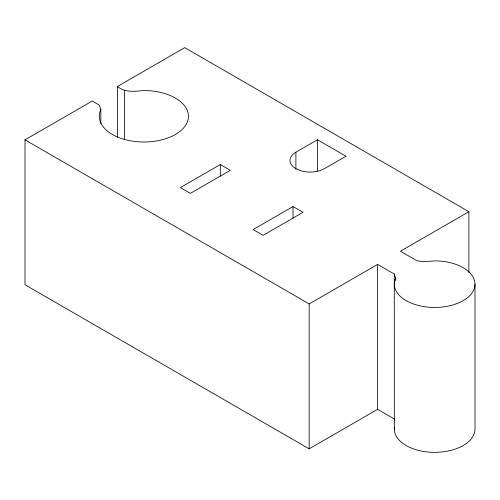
<?xml version="1.0" encoding="UTF-8"?>
<svg xmlns="http://www.w3.org/2000/svg" width="500" height="500" viewBox="0 0 500 500"><rect width="100%" height="100%" fill="white"/><g stroke="black" fill="none" stroke-linecap="round" stroke-linejoin="round"><path stroke-width="0.75" d="M394.75 420.3L394.275 418.925L377.619 409.312L309.169 448.831L25 284.769L25 139.856L92.256 101.025L99.25 105.069L100.825 109.619L100.825 123.644M117.469 137.113L117.469 86.469L184.725 47.644L468.888 211.706L468.888 272.475M220.312 164.544L180.381 187.6L190.362 193.363L230.294 170.312L220.312 164.544L220.312 176.231M295.894 169.338L295.894 152.194L317.712 139.6M293.044 206.537L253.113 229.594L263.094 235.356L303.025 212.3L293.044 206.537L293.044 218.225M25 139.856L309.169 303.919L377.619 264.4L394.275 274.012L395.7 278.131L395.7 280.469M468.888 211.706L400.438 251.225L417.088 260.837L424.225 261.663L434.663 260.869A40.338 23.287 0 0 1 474.844 286.188A40.338 23.287 0 0 1 427.663 307.094A40.338 23.287 0 0 1 395.7 278.131M117.469 86.469C124.913 92.856 134.925 91.375 143.881 90.544A44.575 25.738 0 0 1 188.287 118.519A44.575 25.738 0 0 1 136.144 141.619A44.575 25.738 0 0 1 100.825 109.619M475 284.156L475 429.069A40.338 23.287 0 0 1 433.35 452.344A40.338 23.287 0 0 1 394.412 427.556M394.275 274.012L394.325 429.069M377.619 264.4L377.619 409.312M317.431 170.925L317.431 139.762L345.956 156.231L324.419 168.663A20.169 11.644 0 0 1 300.075 170.512L295.894 168.663A20.169 11.644 0 0 1 295.894 152.194M309.169 303.919L309.169 448.831M124.462 90.506L124.462 139.594"/></g></svg>
